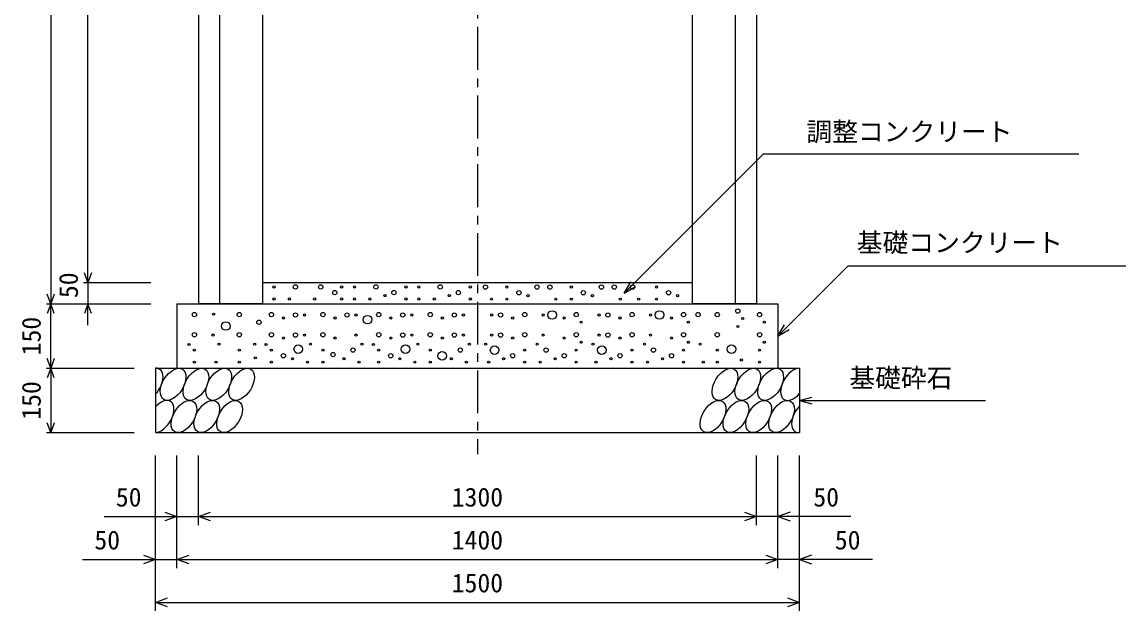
# Model space of a CAD drawing. Units: millimetres, scale not verified. Extents: x -16800 to 16800, y -5940 to 5940.
# Drawn here: x 7339 to 9911, y -2913 to -1541 of the extents above; entities that cross this region are included whole.
import ezdxf
from ezdxf.enums import TextEntityAlignment as Align

# ---------------------------------------------------------------- set-up
doc = ezdxf.new("R2010")
doc.units = ezdxf.units.MM
doc.header["$LTSCALE"] = 20
doc.linetypes.add('CHAIN1', pattern=[8, 5, -1, 1, -1])
for name, color, linetype, lineweight in [('0-0_DIM', 7, 'Continuous', 25), ('0-2_HATCH', 6, 'Continuous', 25), ('0-5_OUTLINE', 3, 'Continuous', 25)]:
    doc.layers.add(name, color=color, linetype=linetype, lineweight=lineweight)
doc.styles.add('ＭＳ ゴシック', font='')
doc.styles.get('ＭＳ ゴシック').set_extended_font_data('MS Gothic')

msp = doc.modelspace()

# ---------------------------------------------------------------- linework, layer by layer
at = {"layer": '0-0_DIM', "linetype": 'CHAIN1'}
msp.add_line((8400, -432.06), (8400, -2547.06), dxfattribs=at)
at = {"layer": '0-0_DIM'}
for p, q in [((7405.8, -467.06), (7405.8, -2197.06)), ((7492.46, -2147.06), (7492.46, -647.06)), ((8741.92, -2172.06), (9066.38, -1847.6)), ((9066.38, -1847.6), (9800.73, -1847.6)), ((9263.65, -2108.41), (9100, -2272.06)), ((9263.65, -2108.41), (9910.53, -2108.41)), ((7482.46, -2147.06), (7639.13, -2147.06)), ((7492.46, -2147.06), (7492.46, -2197.06)), ((8741.92, -2172.06), (8756.92, -2146.08)), ((8741.92, -2172.06), (8767.9, -2157.06)), ((7395.8, -2197.06), (7639.13, -2197.06)), ((7405.8, -2347.06), (7405.8, -2197.06)), ((7492.46, -2247.06), (7492.46, -2197.06)), ((9100, -2272.06), (9115, -2246.08)), ((9100, -2272.06), (9125.98, -2257.06)), ((7395.8, -2347.06), (7600, -2347.06)), ((7405.8, -2347.06), (7405.8, -2497.06)), ((9150, -2422.06), (9178.98, -2414.3)), ((9150, -2422.06), (9178.98, -2429.83)), ((9150, -2422.06), (9583.31, -2422.06)), ((7395.8, -2497.06), (7600, -2497.06)), ((7650, -2912.58), (7650, -2550.23)), ((7700, -2812.58), (7700, -2550.23)), ((7750, -2712.58), (7750, -2550.23)), ((9050, -2712.58), (9050, -2550.23)), ((9100, -2812.58), (9100, -2550.23)), ((9150, -2912.58), (9150, -2550.23)), ((7530, -2692.58), (7750, -2692.58)), ((7750, -2692.58), (9050, -2692.58)), ((9270, -2692.58), (9050, -2692.58)), ((7480, -2792.58), (7700, -2792.58)), ((7700, -2792.58), (9100, -2792.58)), ((9320, -2792.58), (9100, -2792.58)), ((7650, -2892.58), (9150, -2892.58))]:
    msp.add_line(p, q, dxfattribs=at)
for points in [[(7500.67, -2124.51), (7492.46, -2147.06), (7484.26, -2124.51)], [(7414.01, -2174.51), (7405.8, -2197.06), (7397.59, -2174.51)], [(7414.01, -2219.62), (7405.8, -2197.06), (7397.59, -2219.62)], [(7500.67, -2219.62), (7492.46, -2197.06), (7484.26, -2219.62)], [(7414.01, -2324.51), (7405.8, -2347.06), (7397.59, -2324.51)], [(7414.01, -2369.62), (7405.8, -2347.06), (7397.59, -2369.62)], [(7414.01, -2474.51), (7405.8, -2497.06), (7397.59, -2474.51)], [(7671.81, -2682.32), (7700, -2692.58), (7671.81, -2702.84)], [(7778.19, -2702.84), (7750, -2692.58), (7778.19, -2682.32)], [(9021.81, -2682.32), (9050, -2692.58), (9021.81, -2702.84)], [(9128.19, -2682.32), (9100, -2692.58), (9128.19, -2702.84)], [(7621.81, -2782.32), (7650, -2792.58), (7621.81, -2802.84)], [(7728.19, -2802.84), (7700, -2792.58), (7728.19, -2782.32)], [(9071.81, -2782.32), (9100, -2792.58), (9071.81, -2802.84)], [(9178.19, -2782.32), (9150, -2792.58), (9178.19, -2802.84)], [(7678.19, -2902.84), (7650, -2892.58), (7678.19, -2882.32)], [(9121.81, -2882.32), (9150, -2892.58), (9121.81, -2902.84)]]:
    msp.add_lwpolyline(points, dxfattribs=at)
at = {"layer": '0-2_HATCH'}
for centre, radius in [((7926.01, -2157.75), 2.5), ((7975.91, -2157.75), 5), ((8034.8, -2157.75), 5), ((8083.47, -2157.75), 2.5), ((8113.47, -2157.75), 2.5), ((8163.38, -2157.75), 5), ((8233.47, -2157.75), 2.5), ((8263.47, -2157.75), 2.5), ((8313.38, -2157.75), 5), ((8383.47, -2157.75), 2.5), ((8418.64, -2158.04), 5), ((8468.54, -2158.04), 2.5), ((8538.64, -2158.04), 5), ((8568.64, -2158.04), 5), ((8618.54, -2158.04), 2.5), ((8688.64, -2158.04), 5), ((8718.64, -2158.04), 5), ((8761.37, -2158.04), 5), ((8817.08, -2158.04), 2.5), ((7926.01, -2185.77), 2.5), ((7961.89, -2185.77), 2.5), ((8020.78, -2185.77), 2.5), ((8067.58, -2170.88), 5), ((8083.47, -2185.77), 2.5), ((8113.47, -2185.77), 2.5), ((8149.36, -2185.77), 2.5), ((8184.4, -2177.89), 2.5), ((8205.43, -2170.88), 5), ((8233.47, -2185.77), 2.5), ((8263.47, -2185.77), 2.5), ((8299.36, -2185.77), 2.5), ((8334.4, -2177.89), 2.5), ((8355.43, -2170.88), 5), ((8383.47, -2185.77), 2.5), ((8432.66, -2186.05), 2.5), ((8468.54, -2186.05), 2.5), ((8496.58, -2171.17), 5), ((8517.61, -2178.17), 2.5), ((8582.66, -2186.05), 2.5), ((8618.54, -2186.05), 2.5), ((8646.58, -2171.17), 5), ((8667.61, -2178.17), 2.5), ((8732.66, -2186.05), 2.5), ((8775.39, -2186.05), 2.5), ((8817.08, -2186.05), 2.5), ((8845.12, -2171.17), 5), ((8866.14, -2178.17), 2.5), ((9006.46, -2213.85), 5), ((7740.57, -2222.21), 5), ((7785.3, -2221.23), 2.5), ((7845.17, -2222.21), 5), ((7890.94, -2239.98), 5), ((7919.97, -2222.21), 5), ((7948.01, -2230.09), 2.5), ((7976.04, -2223.08), 5), ((7997.07, -2223.08), 2.5), ((8039.97, -2222.21), 5), ((8068.01, -2230.09), 2.5), ((8096.04, -2223.08), 5), ((8117.07, -2223.08), 2.5), ((8143.79, -2233.91), 10), ((8169.97, -2222.21), 5), ((8198.01, -2230.09), 2.5), ((8226.04, -2223.08), 5), ((8247.07, -2223.08), 2.5), ((8289.97, -2222.21), 5), ((8318.01, -2230.09), 2.5), ((8346.04, -2223.08), 5), ((8367.07, -2223.08), 2.5), ((8432.93, -2223.08), 2.5), ((8453.96, -2223.08), 5), ((8481.99, -2230.09), 2.5), ((8510.03, -2222.21), 5), ((8552.93, -2223.08), 2.5), ((8573.96, -2223.08), 10), ((8601.99, -2230.09), 2.5), ((8630.03, -2222.21), 5), ((8682.93, -2223.08), 2.5), ((8703.96, -2223.08), 5), ((8731.99, -2230.09), 2.5), ((8760.03, -2222.21), 5), ((8802.93, -2223.08), 2.5), ((8823.96, -2223.08), 10), ((8851.99, -2230.09), 2.5), ((8880.03, -2222.21), 5), ((8913.9, -2222.21), 5), ((8958.55, -2222.21), 5), ((9017.8, -2231.42), 2.5), ((9057.01, -2222.21), 5), ((7813.94, -2248.78), 10), ((8641.37, -2239.78), 2.5), ((8891.37, -2239.78), 2.5), ((9006.46, -2249.74), 2.5), ((9068.35, -2239.78), 2.5), ((7740.57, -2269.01), 5), ((7783.78, -2269.89), 2.5), ((7797.79, -2290.9), 2.5), ((7845.17, -2269.01), 5), ((7881.09, -2290.9), 2.5), ((7919.97, -2269.01), 5), ((7948.01, -2276.89), 2.5), ((7976.04, -2269.89), 5), ((7997.07, -2269.89), 2.5), ((8011.09, -2290.9), 2.5), ((8039.97, -2269.01), 5), ((8068.01, -2276.89), 2.5), ((8117.07, -2269.89), 2.5), ((8131.09, -2290.9), 2.5), ((8169.97, -2269.01), 5), ((8198.01, -2276.89), 2.5), ((8226.04, -2269.89), 5), ((8247.07, -2269.89), 2.5), ((8261.09, -2290.9), 2.5), ((8289.97, -2269.01), 5), ((8318.01, -2276.89), 2.5), ((8346.04, -2269.89), 5), ((8367.07, -2269.89), 2.5), ((8381.09, -2290.9), 2.5), ((8418.91, -2290.9), 2.5), ((8432.93, -2269.89), 2.5), ((8453.96, -2269.89), 5), ((8481.99, -2276.89), 2.5), ((8510.03, -2269.01), 5), ((8538.91, -2290.9), 2.5), ((8552.93, -2269.89), 2.5), ((8601.99, -2276.89), 2.5), ((8630.03, -2269.01), 5), ((8641.37, -2286.58), 2.5), ((8668.91, -2290.9), 2.5), ((8682.93, -2269.89), 2.5), ((8703.96, -2269.89), 5), ((8731.99, -2276.89), 2.5), ((8760.03, -2269.01), 5), ((8788.91, -2290.9), 2.5), ((8802.93, -2269.89), 2.5), ((8851.99, -2276.89), 2.5), ((8880.03, -2269.01), 5), ((8891.37, -2286.58), 2.5), ((8918.91, -2290.9), 2.5), ((8958.55, -2269.01), 5), ((9057.01, -2269.01), 5), ((9068.35, -2286.58), 2.5), ((7728.15, -2291.81), 2.5), ((7740.57, -2304.9), 2.5), ((7845.17, -2304.9), 2.5), ((7907.55, -2291.81), 2.5), ((7919.97, -2304.9), 2.5), ((7948.01, -2318.03), 5), ((7982.58, -2302.9), 10), ((8039.97, -2304.9), 2.5), ((8063.47, -2315.39), 5), ((8110.06, -2304.9), 5), ((8157.55, -2291.81), 2.5), ((8169.97, -2304.9), 2.5), ((8198.01, -2318.03), 5), ((8232.58, -2302.9), 10), ((8289.97, -2304.9), 2.5), ((8318.01, -2318.03), 10), ((8360.06, -2304.9), 5), ((8439.94, -2304.9), 10), ((8481.99, -2318.03), 5), ((8510.03, -2304.9), 2.5), ((8559.94, -2304.9), 5), ((8601.99, -2318.03), 5), ((8630.03, -2304.9), 2.5), ((8689.94, -2304.9), 10), ((8731.99, -2318.03), 5), ((8760.03, -2304.9), 2.5), ((8809.94, -2304.9), 5), ((8851.99, -2318.03), 5), ((8880.03, -2304.9), 2.5), ((8958.55, -2304.9), 2.5), ((8991.95, -2302.59), 10), ((9057.01, -2304.9), 2.5), ((7740.57, -2332.92), 2.5), ((7790.78, -2332.92), 2.5), ((7845.17, -2332.92), 2.5), ((7882.36, -2322.84), 2.5), ((7919.97, -2332.92), 2.5), ((7969.03, -2325.04), 2.5), ((8004.08, -2332.92), 2.5), ((8039.97, -2332.92), 2.5), ((8089.03, -2325.04), 2.5), ((8124.08, -2332.92), 2.5), ((8169.97, -2332.92), 2.5), ((8219.03, -2325.04), 2.5), ((8254.08, -2332.92), 2.5), ((8289.97, -2332.92), 2.5), ((8339.03, -2325.04), 2.5), ((8374.08, -2332.92), 2.5), ((8425.92, -2332.92), 2.5), ((8460.97, -2325.04), 2.5), ((8510.03, -2332.92), 2.5), ((8545.92, -2332.92), 2.5), ((8580.97, -2325.04), 2.5), ((8630.03, -2332.92), 2.5), ((8675.92, -2332.92), 2.5), ((8710.97, -2325.04), 2.5), ((8760.03, -2332.92), 2.5), ((8795.92, -2332.92), 2.5), ((8830.97, -2325.04), 2.5), ((8880.03, -2332.92), 2.5), ((8925.92, -2332.92), 2.5), ((8958.55, -2332.92), 2.5), ((9014.83, -2327.93), 2.5), ((9057.01, -2332.92), 2.5)]:
    msp.add_circle(centre, radius, dxfattribs=at)
for centre, start_param, end_param in [((7637.64, -2384.59), 4.385593, 6.6745444), ((9136.14, -2384.59), 0.3357715, 4.4411806), ((7662.96, -2459.58), 3.5111464, 7.548991), ((9161.46, -2459.58), 1.2110787, 3.5658734)]:
    msp.add_ellipse(centre, major_axis=(21.81, 35.31), ratio=0.5792, start_param=start_param, end_param=end_param, dxfattribs=at)
for centre in [(7690.84, -2384.59), (7744.05, -2384.59), (7797.26, -2384.59), (7850.47, -2384.59), (8976.51, -2384.59), (9029.72, -2384.59), (9082.93, -2384.59), (7716.16, -2459.58), (7769.37, -2459.58), (7822.58, -2459.58), (8948.63, -2459.58), (9001.84, -2459.58), (9055.04, -2459.58), (9108.25, -2459.58)]:
    msp.add_ellipse(centre, major_axis=(21.81, 35.31), ratio=0.5792, dxfattribs=at)
at = {"layer": '0-5_OUTLINE'}
for p, q in [((7750, -502.06), (7750, -2197.06)), ((9050, -502.06), (9050, -2197.06)), ((7800, -2197.06), (7800, -747.06)), ((9000, -750.4), (9000, -2197.06)), ((7900, -2197.06), (7900, -847.06)), ((8900, -847.06), (8900, -2197.06)), ((7900, -2147.06), (8900, -2147.06)), ((7700, -2197.06), (7700, -2347.06)), ((7700, -2197.06), (9100, -2197.06)), ((7900, -2197.06), (7750, -2197.06)), ((9050, -2197.06), (8900, -2197.06)), ((9100, -2197.06), (9100, -2347.06)), ((7650, -2347.06), (7650, -2497.06)), ((7650, -2347.06), (9150, -2347.06)), ((9150, -2347.06), (9150, -2497.06)), ((7650, -2497.06), (9150, -2497.06))]:
    msp.add_line(p, q, dxfattribs=at)

# ---------------------------------------------------------------- texts
at = {"layer": '0-0_DIM', "style": 'ＭＳ ゴシック'}
for s, p in [('調整コンクリート', (9166.38, -1831.18)), ('基礎コンクリート', (9283.65, -2089.67)), ('基礎砕石', (9266.32, -2404.89)), ('50', (7557.56, -2682.58)), ('1300', (8340, -2682.58)), ('50', (9182.44, -2682.58)), ('50', (7507.56, -2782.58)), ('1400', (8340, -2782.58)), ('50', (9232.44, -2782.58)), ('1500', (8340, -2882.58))]:
    msp.add_text(s, height=43.99, dxfattribs=at).set_placement(p, align=Align.BOTTOM_LEFT)
for s, p in [('50', (7482.46, -2183.74)), ('150', (7395.8, -2317.06)), ('150', (7395.8, -2467.06))]:
    msp.add_text(s, height=43.99, rotation=90, dxfattribs=at).set_placement(p, align=Align.BOTTOM_LEFT)

doc.saveas('drawing.dxf')
